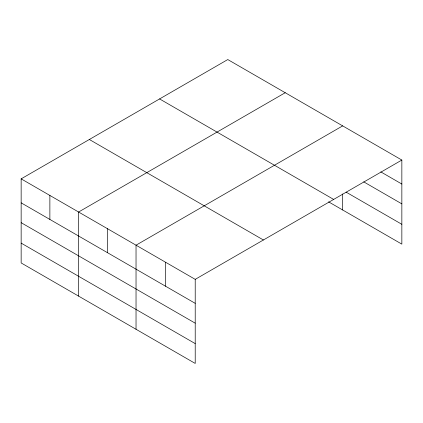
<?xml version="1.0" encoding="UTF-8"?>
<svg xmlns="http://www.w3.org/2000/svg" width="423" height="423" viewBox="0 0 423 423"><rect width="100%" height="100%" fill="white"/><g stroke="black" fill="none" stroke-linecap="round" stroke-linejoin="round"><path stroke-width="0.63" d="M328.586 201.845L401.85 244.14L401.85 160.053L227.786 59.558L21.15 178.86L21.15 262.947L195.215 363.442L195.215 279.354L21.15 178.86M285.224 92.722L78.593 212.023L78.593 296.111M342.667 125.885L136.032 245.187L136.032 329.274M195.215 279.354L401.85 160.053M380.795 171.881L401.85 184.042M363.722 181.858L401.85 203.875M346.083 192.111L401.85 224.306M159.593 98.929L333.662 199.423M89.338 139.49L263.407 239.984M21.15 202.844L195.215 303.339M21.15 222.678L195.215 323.172M21.15 243.114L195.215 343.608M342.667 193.977L342.667 209.972M165.626 262.271L165.626 286.255M107.315 228.605L107.315 252.589M49.872 195.442L49.872 219.426"/></g></svg>
